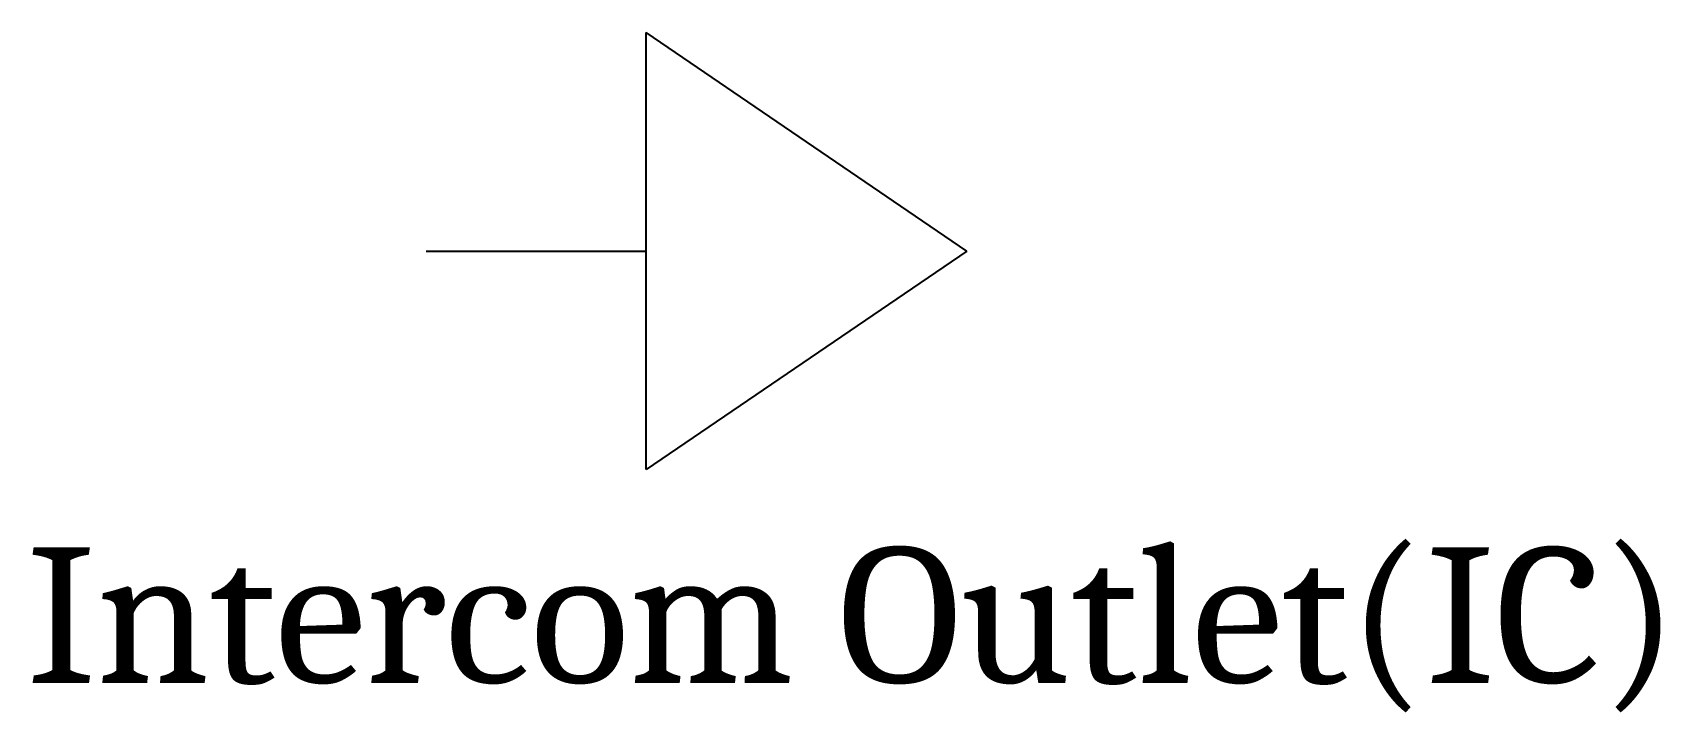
# Model space of a CAD drawing. Header units: inches. Extents: x 55 to 221, y 45 to 114.
import ezdxf

# ---------------------------------------------------------------- set-up
doc = ezdxf.new("R2010")
doc.units = ezdxf.units.IN
doc.header["$MEASUREMENT"] = 0
doc.layers.add('Electrical Loads and  Legend Sheet', color=6, linetype='Continuous', lineweight=25)
doc.styles.get("Standard").update_dxf_attribs({"font": 'Cambria.ttf'})

# ---------------------------------------------------------------- blocks, each defined once
blk = doc.blocks.new('25')
at = {"layer": 'Electrical Loads and  Legend Sheet'}
for p, q in [((27123.975, -3857.756), (27129.6, -3853.923)), ((27129.6, -3853.923), (27129.6, -3861.589)), ((27123.975, -3857.756), (27129.6, -3861.589)), ((27133.459, -3857.756), (27129.6, -3857.756))]:
    blk.add_line(p, q, dxfattribs=at)

msp = doc.modelspace()

# ---------------------------------------------------------------- block references
at = {"layer": 'Electrical Loads and  Legend Sheet', "xscale": 5.806676930261342, "yscale": 5.8066769302455, "zscale": 5.80667693025519, "rotation": 180.0000000000006}
msp.add_blockref('25', (157650.2, -22308.8), dxfattribs=at)

# ---------------------------------------------------------------- texts
at = {"color": 6}
msp.add_text('Intercom Outlet(IC)', height=13.8067, dxfattribs=at).set_placement((54.25, 47.96))

doc.saveas('drawing.dxf')
